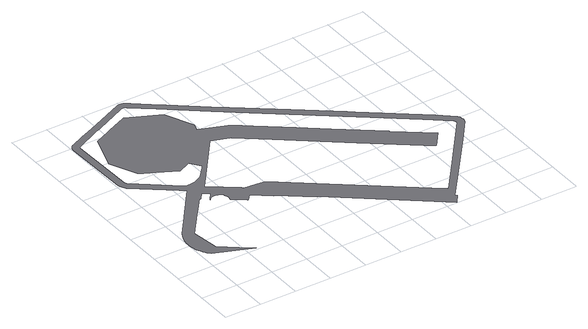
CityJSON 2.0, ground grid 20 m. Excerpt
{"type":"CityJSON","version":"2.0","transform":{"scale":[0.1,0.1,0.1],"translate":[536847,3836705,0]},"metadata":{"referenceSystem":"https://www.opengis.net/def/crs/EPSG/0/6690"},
"CityObjects":{
"road1":{"type":"Road","attributes":{"RoadStructureAttribute.sectionType":"1"},"geometry":[{"type":"MultiSurface","lod":"1","boundaries":[[[0,1,2,3,4,5,6,7,8,9,10,11,12,13,14,15,16,17,18,19,20,21,22,23,24,25,26,27,28,29,30,31,32,33,34,35,36,37,38,39,40,41,42,43,44,45,46,47,48,49,50,51,52,53,54,55,56,57,58,59,60,61,62,63,64,65,66,67,68,69,70,71,72,73,74,75,76,77,78,79,80,81,82,83,84,85,86,87,88,89,90,91,92,93,94,95,96,97,98,99,100,101,102,103,104,105,106,107,108,109,110,111],[112,113,114,115,116,117,118,119,120,121,122,123,124,125,126,127,128,129,130,131,132,133,134,135,136,137,138,139,140,141,142,143,144,145,146,147,148,149,150,151,152,153,154,155,156,157,158,159,160,161,162,163,164,165,166,167,168,169,170,171,172,173,174,175,176,177,178,179,180,181,182,183,184,185,186,187,188,189,190]]]}]}
},
"vertices":[
[817,1278,0],[799,1292,0],[794,1296,0],[582,1460,0],[581,1461,0],[563,1475,0],[451,1566,0],[438,1575,0],[432,1579,0],[427,1582,0],[421,1584,0],[417,1585,0],[411,1586,0],[403,1587,0],[396,1586,0],[392,1585,0],[386,1583,0],[220,1508,0],[177,1488,0],[100,1456,0],[98,1455,0],[30,1424,0],[23,1421,0],[16,1414,0],[11,1407,0],[7,1400,0],[5,1394,0],[4,1378,0],[12,1019,0],[14,1005,0],[17,997,0],[21,989,0],[26,982,0],[32,976,0],[228,820,0],[255,799,0],[142,652,0],[92,587,0],[32,509,0],[23,493,0],[15,475,0],[9,457,0],[6,444,0],[3,429,0],[2,415,0],[2,400,0],[3,389,0],[6,377,0],[8,367,0],[11,356,0],[16,345,0],[20,336,0],[26,325,0],[33,314,0],[39,307,0],[54,291,0],[255,210,0],[233,227,0],[102,328,0],[83,478,0],[179,600,0],[225,658,0],[229,662,0],[229,663,0],[265,708,0],[272,705,0],[301,743,0],[332,714,0],[304,677,0],[305,673,0],[309,678,0],[319,686,0],[324,687,0],[329,689,0],[337,690,0],[345,690,0],[352,689,0],[360,687,0],[366,685,0],[372,681,0],[379,671,0],[381,668,0],[387,652,0],[388,640,0],[386,631,0],[385,622,0],[448,573,0],[453,570,0],[480,603,0],[572,531,0],[575,536,0],[736,410,0],[739,413,0],[1175,70,0],[1257,5,0],[1293,52,0],[1284,60,0],[1413,223,0],[1579,432,0],[1674,555,0],[1677,563,0],[1679,571,0],[1680,577,0],[1679,585,0],[1676,599,0],[1674,604,0],[1670,610,0],[1615,657,0],[1589,678,0],[1290,914,0],[1260,937,0],[1049,1099,0],[1220,914,0],[1372,795,0],[1518,680,0],[1633,589,0],[1637,583,0],[1638,577,0],[1636,571,0],[1551,459,0],[1444,325,0],[1384,248,0],[1287,125,0],[1227,172,0],[608,656,0],[577,660,0],[491,671,0],[485,676,0],[348,783,0],[453,919,0],[586,1090,0],[681,1057,0],[833,938,0],[1013,797,0],[1148,691,0],[1449,456,0],[1516,542,0],[1335,683,0],[1332,686,0],[1117,856,0],[988,958,0],[826,1082,0],[744,1146,0],[587,1205,0],[600,1243,0],[530,1399,0],[407,1458,0],[405,1459,0],[354,1483,0],[299,1458,0],[297,1457,0],[221,1422,0],[138,1385,0],[77,1196,0],[146,1045,0],[226,1006,0],[328,956,0],[396,988,0],[431,936,0],[422,921,0],[396,891,0],[371,865,0],[352,853,0],[329,842,0],[301,836,0],[281,834,0],[226,876,0],[60,1005,0],[56,1010,0],[53,1017,0],[52,1024,0],[44,1378,0],[44,1384,0],[46,1388,0],[191,1456,0],[193,1457,0],[221,1470,0],[388,1548,0],[391,1549,0],[394,1550,0],[397,1550,0],[401,1550,0],[405,1550,0],[408,1549,0],[412,1548,0],[415,1546,0],[523,1460,0],[524,1459,0],[770,1265,0],[775,1261,0],[820,1226,0]
]}
